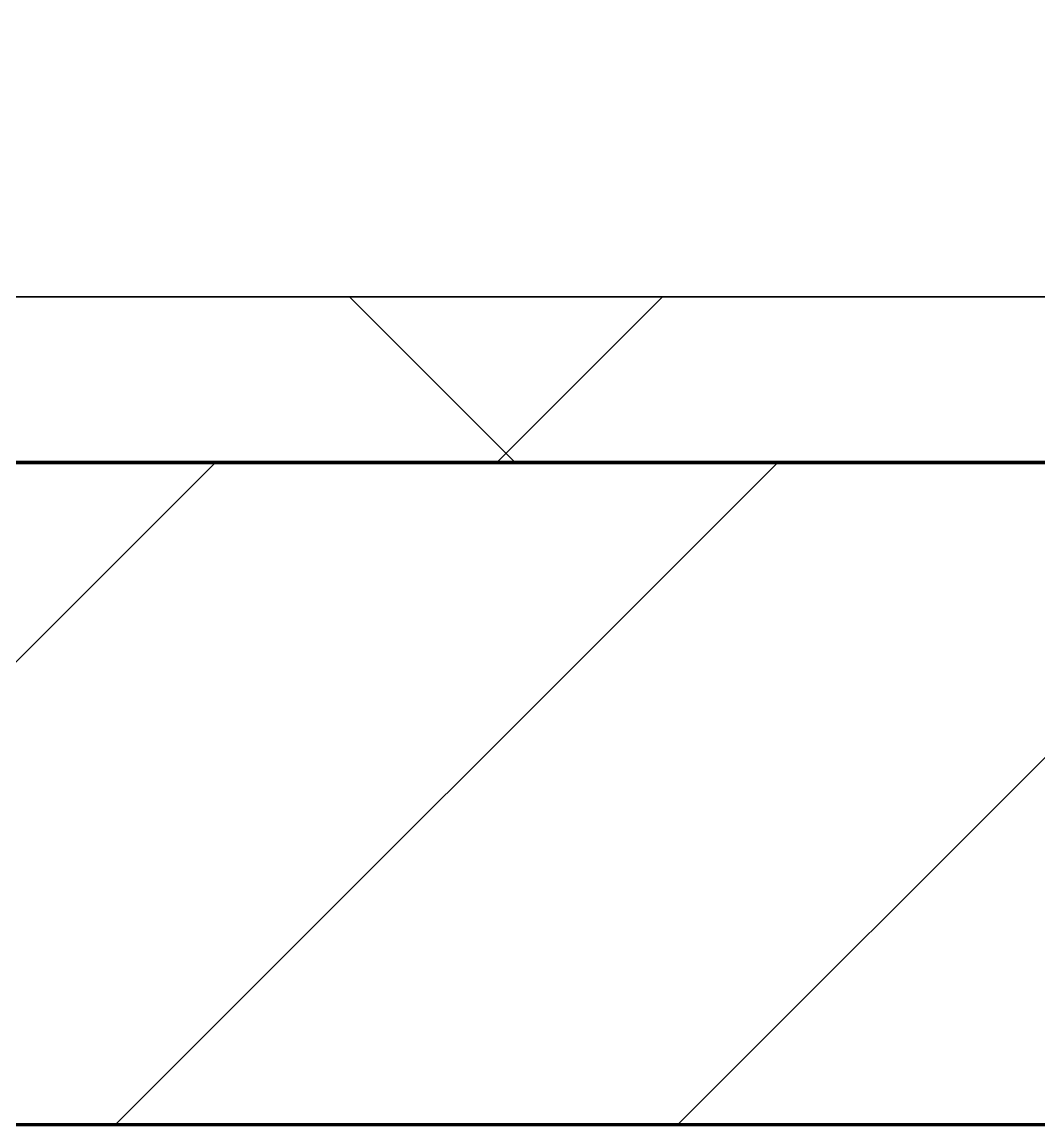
# Model space of a CAD drawing. Header units: millimetres. Extents: x -853432 to -773672, y -18171 to 22484.
# Drawn here: x -837643.1 to -837336.2, y -4021 to -3688.1 of the extents above; entities that cross this region are included whole.
import ezdxf
from ezdxf.xclip import XClip

# ---------------------------------------------------------------- set-up
doc = ezdxf.new("R2010")
doc.units = ezdxf.units.MM
doc.header["$XCLIPFRAME"] = 0
for name, color, linetype, lineweight in [('A-GLAZ-CURT', 2, 'Continuous', 9), ('A-WALL', 5, 'Continuous', 35), ('A-WALL-FNSH', 2, 'Continuous', 35), ('A-WALL-PATT', 1, 'Continuous', 35)]:
    doc.layers.add(name, color=color, linetype=linetype, lineweight=lineweight)
doc.layers.add('A11_ALU.SOLID SHEET', color=2, linetype='Continuous')

# ---------------------------------------------------------------- blocks, each defined once
blk = doc.blocks.new('PPLS-PP19_Custom Tile Pattern - Custom Tile Pattern-V82-4251-01 ENLARGED CONCOURSE LEVEL - REFLECTED CEILING PLAN - SHEET 2')
at = {"layer": 'A-GLAZ-CURT'}
for p, q in [((-300, 0), (300, 0)), ((300, 0), (-300, 0)), ((195.99, 0), (213.31, 0)), ((213.31, 0), (195.99, 0)), ((230.06, 0), (300, 0)), ((-300, -50), (300, -50)), ((300, -50), (-300, -50))]:
    blk.add_line(p, q, dxfattribs=at)
for points, knots in [([(-36.78, 0), (-32.43, 0), (-19.22, 0), (8.83, 0), (43.36, 0), (70.92, 0), (82.12, 0), (83.66, 0)], [-6191.144455, -6191.144455, -6191.144455, -6191.144455, -5862.463379, -5340.621928, -4573.028122, -4094.177415, -3869.465285, -3869.465285, -3869.465285, -3869.465285]), ([(70.61, 0), (66.16, 0), (55.8, 0), (39.61, 0), (24.74, 0), (2.64, 0), (-17.84, 0), (-30.57, 0), (-31.82, 0), (-32, 0)], [-4647.237329, -4647.237329, -4647.237329, -4647.237329, -4326.416877, -4098.545751, -3766.694881, -3333.063701, -2994.501669, -2698.150104, -2614.070998, -2614.070998, -2614.070998, -2614.070998]), ([(27.67, 0), (28.14, 0), (29.82, 0), (38.07, 0), (53.39, 0), (71.67, 0), (84.83, 0), (86.01, 0), (92.51, 0), (94.33, 0)], [-5014.461736, -5014.461736, -5014.461736, -5014.461736, -4887.603822, -4705.298446, -4353.683244, -3960.84581, -3759.045785, -3336.541051, -2783.776468, -2783.776468, -2783.776468, -2783.776468]), ([(96.03, 0), (95.83, 0), (90.89, 0), (85.59, 0), (74.4, 0), (62.26, 0), (51.85, 0), (43.81, 0), (32.77, 0), (28.37, 0), (27.73, 0)], [-7548.167004, -7548.167004, -7548.167004, -7548.167004, -7531.75727, -7135.649961, -6924.452779, -6738.82075, -6548.303034, -6314.283804, -6135.05769, -6103.241191, -6103.241191, -6103.241191, -6103.241191]), ([(103.09, 0), (101.08, 0), (86.31, 0), (63.34, 0), (39.9, 0), (30.39, 0), (27.76, 0)], [-375.435014, -375.435014, -375.435014, -375.435014, -369.147452, -330.153101, -307.516438, -298.131229, -298.131229, -298.131229, -298.131229]), ([(27.76, 0), (28.35, 0), (31.06, 0), (37.44, 0), (45.92, 0), (57.76, 0), (64.47, 0), (72.74, 0), (75.22, 0), (76.03, 0), (76.21, 0)], [-1239.448817, -1239.448817, -1239.448817, -1239.448817, -1206.526904, -1089.329421, -901.315459, -753.071572, -495.328968, -421.953223, -334.951786, -290.452333, -290.452333, -290.452333, -290.452333]), ([(27.79, 0), (28.59, 0), (32.45, 0), (39.04, 0), (51.19, 0), (58.74, 0), (61.34, 0), (61.45, 0)], [-1864.295278, -1864.295278, -1864.295278, -1864.295278, -1818.904206, -1645.594513, -1443.202566, -1228.752106, -1120.932285, -1120.932285, -1120.932285, -1120.932285]), ([(27.89, 0), (29.09, 0), (33.4, 0), (48.37, 0), (71.92, 0), (100.57, 0), (116.36, 0), (128.63, 0), (128.95, 0)], [-147.777612, -147.777612, -147.777612, -147.777612, -135.792042, -118.513713, -97.899267, -63.759246, -39.050993, -35.895543, -35.895543, -35.895543, -35.895543]), ([(76.63, 0), (74.8, 0), (67.65, 0), (53.52, 0), (38.69, 0), (30.53, 0), (28.36, 0)], [-3095.572228, -3095.572228, -3095.572228, -3095.572228, -2950.589685, -2634.532728, -2313.748533, -2192.696995, -2192.696995, -2192.696995, -2192.696995]), ([(28.59, 0), (32.96, 0), (51.23, 0), (74.52, 0), (92.78, 0), (96.73, 0)], [-404.286242, -404.286242, -404.286242, -404.286242, -390.253598, -346.313304, -334.119323, -334.119323, -334.119323, -334.119323]), ([(53.18, 0), (53.06, 0), (52.22, 0), (44.99, 0), (36.46, 0), (30.82, 0)], [-622.740158, -622.740158, -622.740158, -622.740158, -566.066452, -360.610861, 0, 0, 0, 0]), ([(136.44, 0), (121.66, 0), (86.93, 0), (51.16, 0), (31.18, 0)], [-106.750556, -106.750556, -106.750556, -106.750556, -59.610984, 0, 0, 0, 0]), ([(165.59, 0), (160.61, 0), (146.55, 0), (109.77, 0), (76.86, 0), (57.82, 0), (46.51, 0), (41.18, 0), (36.02, 0), (35.54, 0), (35.54, 0)], [-528.615255, -528.615255, -528.615255, -528.615255, -458.593899, -401.860199, -357.622665, -341.267687, -334.000314, -326.15566, -319.318397, -317.489778, -317.489778, -317.489778, -317.489778]), ([(36.29, 0), (37.77, 0), (48.82, 0), (64.79, 0), (83.02, 0), (94.41, 0), (96.49, 0)], [-314.598523, -314.598523, -314.598523, -314.598523, -305.899624, -287.17622, -249.500363, -240.79965, -240.79965, -240.79965, -240.79965]), ([(61.47, 0), (61.47, 0), (61.21, 0), (54.61, 0), (53.71, 0), (53.56, 0)], [-1113.311073, -1113.311073, -1113.311073, -1113.311073, -1096.402191, -891.204116, -747.28819, -747.28819, -747.28819, -747.28819]), ([(76.22, 0), (75.58, 0), (73.64, 0), (71.05, 0), (70.61, 0)], [-193.634889, -193.634889, -193.634889, -193.634889, -31.537676, 0, 0, 0, 0]), ([(94.4, 0), (94.4, 0), (94.6, 0), (95.82, 0), (96.7, 0)], [-2348.345796, -2348.345796, -2348.345796, -2348.345796, -2310.419338, -2253.533331, -2253.533331, -2253.533331, -2253.533331]), ([(114.39, 0), (114.2, 0), (112.08, 0), (105.8, 0), (98.65, 0), (96.71, 0)], [-8148.58938, -8148.58938, -8148.58938, -8148.58938, -8105.191388, -7723.759874, -7566.836746, -7566.836746, -7566.836746, -7566.836746]), ([(96.73, 0), (97.03, 0), (100.32, 0), (108.97, 0), (120.79, 0), (139.94, 0), (163.31, 0), (185.23, 0), (193.62, 0), (194.69, 0), (194.79, 0)], [-2252.941109, -2252.941109, -2252.941109, -2252.941109, -2233.599744, -2052.234781, -1843.028543, -1530.39897, -1095.004608, -529.74427, -295.064701, -265.121568, -265.121568, -265.121568, -265.121568]), ([(96.74, 0), (107.6, 0), (125.19, 0), (132.42, 0), (134.6, 0)], [-240.447933, -240.447933, -240.447933, -240.447933, -194.761443, -152.241002, -152.241002, -152.241002, -152.241002]), ([(97.61, 0), (111.16, 0), (124.77, 0), (138.28, 0), (138.53, 0)], [-333.215778, -333.215778, -333.215778, -333.215778, -291.370682, -290.5735, -290.5735, -290.5735, -290.5735]), ([(129.02, 0), (129.02, 0), (124.41, 0), (122.35, 0), (114.96, 0), (108.04, 0), (103.09, 0)], [-35.386604, -35.386604, -35.386604, -35.386604, -31.430235, -22.807238, -15.488593, 0, 0, 0, 0]), ([(157.9, 0), (156.77, 0), (151.67, 0), (143.29, 0), (134.04, 0), (126.24, 0), (118.6, 0), (114.23, 0), (111.98, 0), (105.66, 0), (105.23, 0), (105.23, 0)], [-10292.955006, -10292.955006, -10292.955006, -10292.955006, -10098.273015, -9847.788484, -9677.714971, -9567.007022, -9453.21225, -9220.200448, -9012.77275, -8966.157302, -8929.495943, -8929.495943, -8929.495943, -8929.495943]), ([(105.26, 0), (105.52, 0), (111.01, 0), (112.65, 0), (113.59, 0)], [-8920.561005, -8920.561005, -8920.561005, -8920.561005, -8814.835624, -8577.462505, -8577.462505, -8577.462505, -8577.462505]), ([(128.58, 0), (128.8, 0), (130.16, 0), (139.26, 0), (152.67, 0), (161.24, 0), (162.19, 0), (162.75, 0)], [-633.326174, -633.326174, -633.326174, -633.326174, -627.736123, -618.981161, -602.094757, -592.980799, -581.414464, -581.414464, -581.414464, -581.414464]), ([(137.1, 0), (136, 0), (133.64, 0), (129.87, 0), (129.11, 0)], [-670.405967, -670.405967, -670.405967, -670.405967, -651.020627, -640.742133, -640.742133, -640.742133, -640.742133]), ([(165.05, 0), (164.31, 0), (161.86, 0), (161.28, 0), (158.35, 0), (157.85, 0), (157.77, 0)], [-10807.602756, -10807.602756, -10807.602756, -10807.602756, -10768.332124, -10666.779182, -10580.760289, -10550.278881, -10550.278881, -10550.278881, -10550.278881]), ([(164.89, 0), (162.54, 0), (159.1, 0), (158.33, 0), (158.3, 0)], [-138.771843, -138.771843, -138.771843, -138.771843, -129.632772, -123.352749, -123.352749, -123.352749, -123.352749]), ([(159.07, 0), (159.13, 0), (160.54, 0), (162.45, 0), (164.65, 0)], [-115.643202, -115.643202, -115.643202, -115.643202, -114.681583, -92.514562, -92.514562, -92.514562, -92.514562]), ([(162.75, 0), (165.4, 0), (170.91, 0), (172.61, 0), (172.61, 0)], [-111.264224, -111.264224, -111.264224, -111.264224, -56.742688, -19.085662, -19.085662, -19.085662, -19.085662]), ([(300, 0), (286.53, 0), (254.22, 0), (207.11, 0), (180.02, 0), (166.71, 0), (165.64, 0)], [-285.253232, -285.253232, -285.253232, -285.253232, -244.693688, -187.987675, -143.776725, -139.738707, -139.738707, -139.738707, -139.738707]), ([(165.64, 0), (165.81, 0), (168.32, 0), (174.15, 0), (185.98, 0), (208.82, 0), (219.42, 0), (230.06, 0)], [-89.246842, -89.246842, -89.246842, -89.246842, -87.660824, -65.295536, -41.623857, -24.459831, 0, 0, 0, 0]), ([(168.37, 0), (167.68, 0), (166.8, 0), (165.8, 0), (165.68, 0)], [-543.375029, -543.375029, -543.375029, -543.375029, -530.793311, -529.029873, -529.029873, -529.029873, -529.029873]), ([(193.8, 0), (193.33, 0), (190.11, 0), (183.13, 0), (171.77, 0), (166.08, 0), (165.68, 0)], [-11665.349007, -11665.349007, -11665.349007, -11665.349007, -11565.880756, -11105.624034, -10839.086983, -10818.655388, -10818.655388, -10818.655388, -10818.655388]), ([(247.1, 0), (246.76, 0), (245.04, 0), (238.34, 0), (226.56, 0), (221.1, 0), (200.27, 0), (182.99, 0), (174.27, 0), (169.67, 0), (168.99, 0)], [-9649.085549, -9649.085549, -9649.085549, -9649.085549, -9581.591397, -9406.094246, -9221.510254, -9016.44624, -8717.832359, -8253.978395, -8152.463617, -8069.855175, -8069.855175, -8069.855175, -8069.855175]), ([(215.22, 0), (214.62, 0), (210.55, 0), (203.98, 0), (187.54, 0), (175.3, 0), (169.49, 0)], [-203.825446, -203.825446, -203.825446, -203.825446, -198.527383, -184.406837, -162.427601, -142.916156, -142.916156, -142.916156, -142.916156]), ([(171.51, 0), (176.48, 0), (193.23, 0), (201.73, 0), (208.81, 0), (213.9, 0), (241.96, 0), (266.73, 0), (281.71, 0), (291.71, 0), (296.52, 0), (297.86, 0), (298.09, 0)], [-7971.819559, -7971.819559, -7971.819559, -7971.819559, -7784.112253, -7606.717214, -7289.299508, -7042.621073, -6582.165592, -6068.460911, -5766.029927, -5566.724884, -5280.360606, -5199.253518, -5199.253518, -5199.253518, -5199.253518]), ([(172.07, 0), (177.66, 0), (187.87, 0), (201.08, 0), (207.47, 0), (213.96, 0), (215.11, 0)], [-255.364076, -255.364076, -255.364076, -255.364076, -237.955587, -223.92608, -215.862851, -208.75215, -208.75215, -208.75215, -208.75215]), ([(300, 0), (288.22, 0), (262, 0), (230.43, 0), (219.94, 0), (219.02, 0)], [-12528.858583, -12528.858583, -12528.858583, -12528.858583, -11905.454923, -11162.864862, -10856.732305, -10856.732305, -10856.732305, -10856.732305]), ([(219.9, 0), (220.86, 0), (227.84, 0), (242.06, 0), (246.54, 0), (246.96, 0)], [-10670.940496, -10670.940496, -10670.940496, -10670.940496, -10511.382485, -9925.173265, -9834.877357, -9834.877357, -9834.877357, -9834.877357]), ([(284.76, 0), (284.76, 0), (285.09, 0), (287.47, 0), (293.59, 0), (297.76, 0), (300, 0)], [-4110.630118, -4110.630118, -4110.630118, -4110.630118, -4053.389046, -3959.664717, -3862.421465, -3746.95702, -3746.95702, -3746.95702, -3746.95702]), ([(297.38, 0), (295.84, 0), (291.62, 0), (285.38, 0), (284.87, 0)], [-4803.172655, -4803.172655, -4803.172655, -4803.172655, -4358.271401, -4143.037883, -4143.037883, -4143.037883, -4143.037883])]:
    blk.add_open_spline(points, degree=3, knots=knots, dxfattribs=at)
for points in [[(80.35, 0), (79.57, 0), (78.27, 0), (76.63, 0)], [(84.06, 0), (83.48, 0), (82.41, 0), (81.72, 0)], [(168.74, 0), (168.74, 0), (169.81, 0), (171.51, 0)], [(195.11, 0), (194.91, 0), (194.44, 0), (193.8, 0)]]:
    blk.add_open_spline(points, degree=3, dxfattribs=at)
blk = doc.blocks.new('PPLS-PP19_Custom Tile Pattern - Custom Tile Pattern-V83-4251-01 ENLARGED CONCOURSE LEVEL - REFLECTED CEILING PLAN - SHEET 2')
at = {"layer": 'A-GLAZ-CURT'}
for p, q in [((-300, 0), (300, 0)), ((300, 0), (-300, 0)), ((-293.07, 0), (-275.75, 0)), ((-275.75, 0), (-293.07, 0)), ((-300, -50), (300, -50)), ((300, -50), (-300, -50))]:
    blk.add_line(p, q, dxfattribs=at)
at = {"layer": 'A-GLAZ-CURT', "flags": 128}
for points in [[(-300, 0), (-291.56, 0), (-283.3, 0), (-275.2, 0), (-267.26, 0), (-259.45, 0), (-251.77, 0), (-244.2, 0), (-236.74, 0), (-229.36, 0), (-222.06, 0), (-214.83, 0), (-207.71, 0), (-200.76, 0), (-194.02, 0), (-187.54, 0), (-181.38, 0), (-175.58, 0), (-170.25, 0), (-165.64, 0), (-162.01, 0), (-159.53, 0)], [(-251.96, 0), (-259.67, 0), (-267.51, 0), (-275.48, 0), (-283.55, 0), (-291.73, 0), (-300, 0)]]:
    blk.add_lwpolyline(points, dxfattribs=at)
at = {"layer": 'A-GLAZ-CURT'}
for points, knots in [([(-300, 0), (-284.65, 0), (-236.57, 0), (-192.04, 0), (-164.19, 0), (-158.58, 0)], [-5323.127839, -5323.127839, -5323.127839, -5323.127839, -4502.809032, -2700.551212, -2217.969933, -2217.969933, -2217.969933, -2217.969933]), ([(-89.61, 0), (-102.15, 0), (-137.82, 0), (-202.69, 0), (-262.56, 0), (-294.48, 0), (-300, 0)], [-18651.200717, -18651.200717, -18651.200717, -18651.200717, -17136.203329, -15131.813646, -13729.592194, -13439.944408, -13439.944408, -13439.944408, -13439.944408]), ([(-159.21, 0), (-159.55, 0), (-163.36, 0), (-174.02, 0), (-185.59, 0), (-209.77, 0), (-232.01, 0), (-255.22, 0), (-262.59, 0), (-264.9, 0), (-265.4, 0)], [-2257.973564, -2257.973564, -2257.973564, -2257.973564, -2237.412286, -2029.680487, -1755.085331, -1400.429864, -858.079193, -543.655514, -208.940337, 0, 0, 0, 0]), ([(-258.6, 0), (-257.91, 0), (-254.26, 0), (-241.25, 0), (-225.99, 0), (-213.1, 0), (-200.2, 0), (-185.8, 0), (-172.42, 0), (-160.64, 0), (-158.69, 0)], [-5722.54675, -5722.54675, -5722.54675, -5722.54675, -5657.471696, -5413.335975, -5017.494783, -4832.723979, -4666.091899, -4349.945572, -4000.813434, -3879.041757, -3879.041757, -3879.041757, -3879.041757])]:
    blk.add_open_spline(points, degree=3, knots=knots, dxfattribs=at)
blk = doc.blocks.new('*U634')
at = {"layer": 'A-GLAZ-CURT'}
for name, p in [('PPLS-PP19_Custom Tile Pattern - Custom Tile Pattern-V82-4251-01 ENLARGED CONCOURSE LEVEL - REFLECTED CEILING PLAN - SHEET 2', (-1797.63, -7350)), ('PPLS-PP19_Custom Tile Pattern - Custom Tile Pattern-V83-4251-01 ENLARGED CONCOURSE LEVEL - REFLECTED CEILING PLAN - SHEET 2', (-1197.63, -7350))]:
    blk.add_blockref(name, p, dxfattribs=at)
blk = doc.blocks.new('*U1213')
blk.add_lwpolyline([(22690, -750), (19166.45, -750), (19116.45, -700), (18966.44, -550), (-101025.39, -550), (-101025.39, -6704.96), (-96300, -6704.96), (-96300, -7350), (-94497.63, -7350), (17250, -7350), (17250, -6849.96), (18300, -6849.96), (22690, -6849.96)], close=True)

msp = doc.modelspace()

# ---------------------------------------------------------------- block references
at = {"layer": 'A11_ALU.SOLID SHEET'}
ref = msp.add_blockref('*U1213', (-744682.37, 3579.02), dxfattribs=at)
XClip(ref).set_block_clipping_path([(-104690.1238047112, -9620.0029952966), (-34092.6543255156, 14392.9971737705)])

# ---------------------------------------------------------------- next in the draw order: hatches: boundary and pattern name
at = {"layer": 'A-WALL-PATT', "lineweight": 9}
h = msp.add_hatch(dxfattribs=at)
h.set_pattern_fill('FP_4', color=256, style=0, pattern_type=2)
h.set_pattern_definition([(45, (0, 0), (-212.13203, 212.13203), []), (135, (0, 0), (-212.13203, -212.13203), [])])
h.paths.add_polyline_path([(-779464.45, -3820.98), (-778775.03, -3820.98), (-778775.03, -3770.98), (-827933.88, -3770.98), (-828045.79, -3820.98), (-779602.34, -3820.98)])
h.paths.add_polyline_path([(-828965.42, -3820.98), (-828156.1, -3820.98), (-828044.19, -3770.98), (-841032.37, -3770.98), (-841032.37, -3820.98), (-829103.3, -3820.98)])
h = msp.add_hatch(dxfattribs=at)
h.set_pattern_fill('FP_2', color=256, style=0, pattern_type=2)
h.set_pattern_definition([(45, (0, 0), (-84.852814, 84.852814), [])])
h.paths.add_polyline_path([(-779326.57, -4020.98), (-778775.03, -4020.98), (-778775.03, -3820.98), (-828045.79, -3820.98), (-828336.65, -3950.93), (-828355, -3909.85), (-828156.1, -3820.98), (-841232.37, -3820.98), (-841232.37, -4020.98), (-779878.11, -4020.98)])
h.paths.add_polyline_path([(-828280, -3860.98), (-828285, -3859.64), (-828288.66, -3855.98), (-828289.66, -3848.39), (-828287.07, -3844.76), (-828282.59, -3841.32), (-828280, -3840.98), (-828272.93, -3843.91), (-828270.34, -3848.39), (-828270.34, -3851.81), (-828272.93, -3858.05), (-828279.18, -3860.64)])

# ---------------------------------------------------------------- next in the draw order: linework, layer by layer
at = {"layer": 'A-WALL', "color": 7, "lineweight": 70}
for p, q in [((-837980, -3820.98), (-835580, -3820.98)), ((-835580, -3820.98), (-837980, -3820.98)), ((-835580, -4020.98), (-837980, -4020.98))]:
    msp.add_line(p, q, dxfattribs=at)
at = {"layer": 'A-WALL-FNSH', "color": 250}
msp.add_line((-837980, -3770.98), (-835580, -3770.98), dxfattribs=at)

# ---------------------------------------------------------------- next in the draw order: block references
msp.add_blockref('*U634', (-835882.37, 3579.02))

doc.saveas('drawing.dxf')
